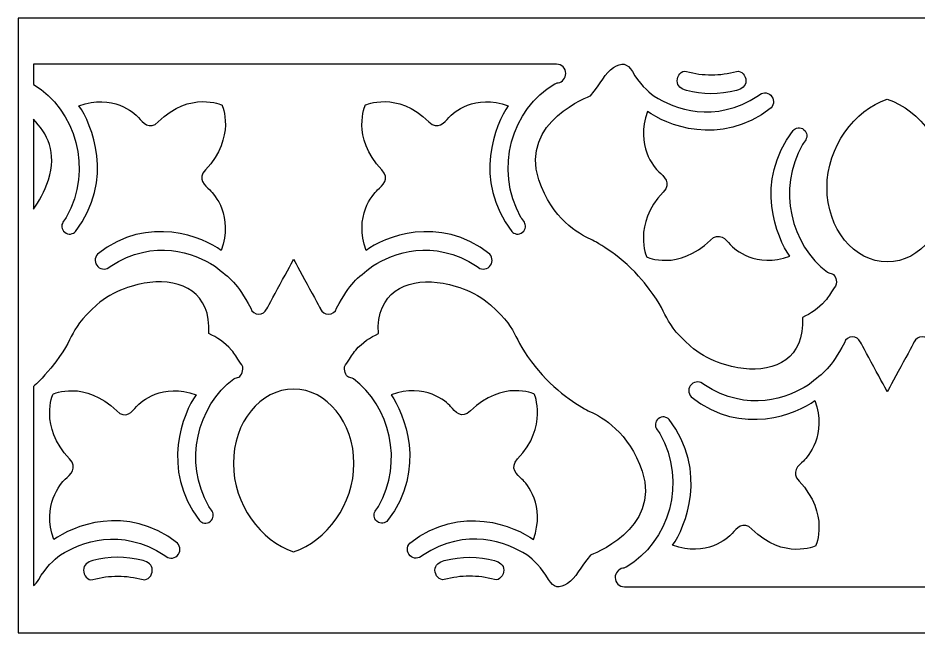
# Model space of a CAD drawing. Header units: centimetres. Extents: x 1.5 to 27, y -5.6 to -3.4.
# Drawn here: x 1.501 to 4.614, y -5.563 to -3.438 of the extents above; entities that cross this region are included whole.
import ezdxf

# ---------------------------------------------------------------- set-up
doc = ezdxf.new("R2010")
doc.units = ezdxf.units.CM
doc.header["$MEASUREMENT"] = 0
doc.layers.add('layer 1', color=7, linetype='Continuous')

msp = doc.modelspace()

# ---------------------------------------------------------------- linework, layer by layer
at = {"layer": 'layer 1', "color": 250}
for points, knots in [([(26.99977, -5.56315), (26.99977, -5.56315), (1.50052, -5.56315), (1.50052, -5.56315), (1.50052, -5.56315), (1.50052, -5.56315), (1.50052, -3.43822), (1.50052, -3.43822), (1.50052, -3.43822), (1.50052, -3.43822), (26.99977, -3.43822), (26.99977, -3.43822), (26.99977, -3.43822), (26.99977, -3.43822), (26.99977, -5.56315), (26.99977, -5.56315)], [0, 0, 0, 0, 0.2, 0.2, 0.2, 0.2, 0.4, 0.4, 0.4, 0.4, 0.6, 0.6, 0.6, 0.6, 1, 1, 1, 1]), ([(2.45307, -3.5976), (2.45307, -3.5976), (3.36163, -3.5976), (3.36163, -3.5976), (3.36163, -3.5976), (3.37919, -3.5976), (3.39356, -3.6122), (3.39356, -3.63006), (3.39356, -3.63006), (3.39356, -3.63006), (3.39356, -3.63006), (3.39356, -3.63006), (3.39356, -3.63006), (3.39356, -3.64599), (3.38212, -3.65934), (3.36717, -3.66203), (3.36717, -3.66203), (3.36233, -3.6629), (3.36037, -3.66316), (3.35593, -3.66573), (3.35593, -3.66573), (3.20716, -3.75182), (3.14467, -3.95984), (3.23881, -4.12714), (3.23881, -4.12714), (3.24169, -4.13227), (3.24821, -4.13914), (3.25055, -4.14371), (3.25055, -4.14371), (3.25613, -4.1546), (3.25665, -4.16725), (3.24432, -4.17841), (3.24432, -4.17841), (3.23143, -4.1901), (3.21461, -4.18396), (3.20733, -4.17592), (3.20733, -4.17592), (3.06962, -3.99657), (3.15177, -3.80308), (3.19491, -3.74166), (3.19491, -3.74166), (3.07835, -3.69839), (3.00412, -3.76523), (2.9895, -3.78194), (2.9895, -3.78194), (2.97488, -3.79865), (2.95142, -3.82717), (2.92081, -3.79708), (2.92081, -3.79708), (2.80999, -3.68814), (2.70063, -3.73877), (2.70063, -3.73877), (2.70063, -3.73877), (2.70063, -3.73877), (2.65084, -3.84994), (2.75799, -3.96262), (2.75799, -3.96262), (2.78758, -3.99373), (2.75953, -4.01758), (2.74309, -4.03245), (2.74309, -4.03245), (2.72666, -4.04732), (2.66092, -4.12278), (2.70348, -4.24129), (2.70348, -4.24129), (2.76389, -4.19742), (2.95421, -4.1139), (3.13061, -4.25391), (3.13061, -4.25391), (3.14215, -4.2661), (3.14179, -4.28549), (3.1298, -4.29722), (3.1298, -4.29722), (3.11782, -4.30895), (3.09874, -4.30858), (3.08721, -4.2964), (3.08721, -4.2964), (2.93337, -4.19677), (2.79709, -4.25068), (2.72644, -4.29466), (2.72644, -4.29466), (2.66862, -4.3409), (2.6503, -4.35007), (2.60144, -4.44132), (2.60144, -4.44132), (2.59747, -4.45326), (2.58636, -4.46186), (2.57327, -4.46186), (2.57327, -4.46186), (2.56149, -4.46186), (2.5513, -4.45489), (2.54649, -4.44478), (2.54649, -4.44478), (2.54617, -4.4441), (2.45335, -4.27234), (2.45307, -4.27164), (2.45307, -4.27164), (2.4528, -4.27234), (2.35998, -4.4441), (2.35966, -4.44478), (2.35966, -4.44478), (2.35485, -4.45489), (2.34466, -4.46186), (2.33288, -4.46186), (2.33288, -4.46186), (2.3198, -4.46186), (2.30868, -4.45326), (2.30471, -4.44132), (2.30471, -4.44132), (2.25585, -4.35007), (2.23753, -4.3409), (2.17971, -4.29466), (2.17971, -4.29466), (2.10906, -4.25068), (1.97278, -4.19677), (1.81894, -4.2964), (1.81894, -4.2964), (1.80741, -4.30858), (1.78833, -4.30895), (1.77635, -4.29722), (1.77635, -4.29722), (1.76436, -4.28549), (1.764, -4.2661), (1.77554, -4.25391), (1.77554, -4.25391), (1.95194, -4.1139), (2.14226, -4.19742), (2.20267, -4.24129), (2.20267, -4.24129), (2.24523, -4.12278), (2.17949, -4.04732), (2.16306, -4.03245), (2.16306, -4.03245), (2.14662, -4.01758), (2.11857, -3.99373), (2.14816, -3.96262), (2.14816, -3.96262), (2.25531, -3.84994), (2.20552, -3.73877), (2.20552, -3.73877), (2.20552, -3.73877), (2.20552, -3.73877), (2.09616, -3.68814), (1.98534, -3.79708), (1.98534, -3.79708), (1.95473, -3.82717), (1.93127, -3.79865), (1.91665, -3.78194), (1.91665, -3.78194), (1.90203, -3.76523), (1.8278, -3.69839), (1.71124, -3.74166), (1.71124, -3.74166), (1.75438, -3.80308), (1.83653, -3.99657), (1.69882, -4.17592), (1.69882, -4.17592), (1.69154, -4.18396), (1.67472, -4.1901), (1.66183, -4.17841), (1.66183, -4.17841), (1.64951, -4.16725), (1.65002, -4.1546), (1.6556, -4.14371), (1.6556, -4.14371), (1.65794, -4.13914), (1.66446, -4.13227), (1.66735, -4.12714), (1.66735, -4.12714), (1.76076, -3.96113), (1.69994, -3.75506), (1.55364, -3.66777), (1.55364, -3.66777), (1.55364, -3.66777), (1.55364, -3.5976), (1.55364, -3.5976), (1.55364, -3.5976), (1.55364, -3.5976), (2.45307, -3.5976), (2.45307, -3.5976)], [0, 0, 0, 0, 0.0217391, 0.0217391, 0.0217391, 0.0217391, 0.0434783, 0.0434783, 0.0434783, 0.0434783, 0.0652174, 0.0652174, 0.0652174, 0.0652174, 0.0869565, 0.0869565, 0.0869565, 0.0869565, 0.1086957, 0.1086957, 0.1086957, 0.1086957, 0.1304348, 0.1304348, 0.1304348, 0.1304348, 0.1521739, 0.1521739, 0.1521739, 0.1521739, 0.173913, 0.173913, 0.173913, 0.173913, 0.1956522, 0.1956522, 0.1956522, 0.1956522, 0.2173913, 0.2173913, 0.2173913, 0.2173913, 0.2391304, 0.2391304, 0.2391304, 0.2391304, 0.2608696, 0.2608696, 0.2608696, 0.2608696, 0.2826087, 0.2826087, 0.2826087, 0.2826087, 0.3043478, 0.3043478, 0.3043478, 0.3043478, 0.326087, 0.326087, 0.326087, 0.326087, 0.3478261, 0.3478261, 0.3478261, 0.3478261, 0.3695652, 0.3695652, 0.3695652, 0.3695652, 0.3913043, 0.3913043, 0.3913043, 0.3913043, 0.4130435, 0.4130435, 0.4130435, 0.4130435, 0.4347826, 0.4347826, 0.4347826, 0.4347826, 0.4565217, 0.4565217, 0.4565217, 0.4565217, 0.4782609, 0.4782609, 0.4782609, 0.4782609, 0.5, 0.5, 0.5, 0.5, 0.5217391, 0.5217391, 0.5217391, 0.5217391, 0.5434783, 0.5434783, 0.5434783, 0.5434783, 0.5652174, 0.5652174, 0.5652174, 0.5652174, 0.5869565, 0.5869565, 0.5869565, 0.5869565, 0.6086957, 0.6086957, 0.6086957, 0.6086957, 0.6304348, 0.6304348, 0.6304348, 0.6304348, 0.6521739, 0.6521739, 0.6521739, 0.6521739, 0.673913, 0.673913, 0.673913, 0.673913, 0.6956522, 0.6956522, 0.6956522, 0.6956522, 0.7173913, 0.7173913, 0.7173913, 0.7173913, 0.7391304, 0.7391304, 0.7391304, 0.7391304, 0.7608696, 0.7608696, 0.7608696, 0.7608696, 0.7826087, 0.7826087, 0.7826087, 0.7826087, 0.8043478, 0.8043478, 0.8043478, 0.8043478, 0.826087, 0.826087, 0.826087, 0.826087, 0.8478261, 0.8478261, 0.8478261, 0.8478261, 0.8695652, 0.8695652, 0.8695652, 0.8695652, 0.8913043, 0.8913043, 0.8913043, 0.8913043, 0.9130435, 0.9130435, 0.9130435, 0.9130435, 0.9347826, 0.9347826, 0.9347826, 0.9347826, 0.9565217, 0.9565217, 0.9565217, 0.9565217, 1, 1, 1, 1]), ([(3.47891, -4.20241), (3.48937, -4.20671), (3.57709, -4.25232), (3.64536, -4.32999), (3.64536, -4.32999), (3.76376, -4.46468), (3.71004, -4.46927), (3.82468, -4.5722), (3.82468, -4.5722), (3.8805, -4.62232), (3.95784, -4.64356), (4.00831, -4.64948), (4.00831, -4.64948), (4.11698, -4.66221), (4.21983, -4.6153), (4.21196, -4.47256), (4.21196, -4.47256), (4.23967, -4.45977), (4.26636, -4.44304), (4.29024, -4.41543), (4.29024, -4.41543), (4.30183, -4.40203), (4.30753, -4.39029), (4.32073, -4.37097), (4.32073, -4.37097), (4.32073, -4.37097), (4.32073, -4.37097), (4.32073, -4.37097), (4.32073, -4.37097), (4.32886, -4.36133), (4.33161, -4.35573), (4.32679, -4.33842), (4.32679, -4.33842), (4.32142, -4.31914), (4.30958, -4.32185), (4.29839, -4.31685), (4.29839, -4.31685), (4.17168, -4.22162), (4.12382, -4.03089), (4.21134, -3.87535), (4.21134, -3.87535), (4.21423, -3.87022), (4.22074, -3.86335), (4.22309, -3.85878), (4.22309, -3.85878), (4.22867, -3.84789), (4.22918, -3.83525), (4.21686, -3.82408), (4.21686, -3.82408), (4.20397, -3.8124), (4.18714, -3.81853), (4.17986, -3.82658), (4.17986, -3.82658), (4.04215, -4.00592), (4.1243, -4.19942), (4.16745, -4.26083), (4.16745, -4.26083), (4.05088, -4.3041), (3.97666, -4.23726), (3.96203, -4.22055), (3.96203, -4.22055), (3.94741, -4.20385), (3.92395, -4.17533), (3.89335, -4.20541), (3.89335, -4.20541), (3.78252, -4.31435), (3.67317, -4.26372), (3.67317, -4.26372), (3.67317, -4.26372), (3.67317, -4.26372), (3.62337, -4.15255), (3.73053, -4.03988), (3.73053, -4.03988), (3.76011, -4.00876), (3.73206, -3.98491), (3.71563, -3.97004), (3.71563, -3.97004), (3.69919, -3.95517), (3.63346, -3.87971), (3.67601, -3.7612), (3.67601, -3.7612), (3.73642, -3.80507), (3.92674, -3.88859), (4.10315, -3.74858), (4.10315, -3.74858), (4.11469, -3.7364), (4.11433, -3.717), (4.10234, -3.70527), (4.10234, -3.70527), (4.09035, -3.69354), (4.07128, -3.69391), (4.05974, -3.70609), (4.05974, -3.70609), (3.9059, -3.80572), (3.76963, -3.75181), (3.69898, -3.70784), (3.69898, -3.70784), (3.67592, -3.69138), (3.64673, -3.66337), (3.62388, -3.6235), (3.62388, -3.6235), (3.60558, -3.59267), (3.58759, -3.59128), (3.55823, -3.60917), (3.55823, -3.60917), (3.52887, -3.62707), (3.51581, -3.66489), (3.47891, -3.70694), (3.47891, -3.70694), (3.47891, -3.70694), (3.23344, -3.79588), (3.30061, -3.99739), (3.30061, -3.99739), (3.34553, -4.13216), (3.4394, -4.18479), (3.47891, -4.20241)], [0, 0, 0, 0, 0.0333333, 0.0333333, 0.0333333, 0.0333333, 0.0666667, 0.0666667, 0.0666667, 0.0666667, 0.1, 0.1, 0.1, 0.1, 0.1333333, 0.1333333, 0.1333333, 0.1333333, 0.1666667, 0.1666667, 0.1666667, 0.1666667, 0.2, 0.2, 0.2, 0.2, 0.2333333, 0.2333333, 0.2333333, 0.2333333, 0.2666667, 0.2666667, 0.2666667, 0.2666667, 0.3, 0.3, 0.3, 0.3, 0.3333333, 0.3333333, 0.3333333, 0.3333333, 0.3666667, 0.3666667, 0.3666667, 0.3666667, 0.4, 0.4, 0.4, 0.4, 0.4333333, 0.4333333, 0.4333333, 0.4333333, 0.4666667, 0.4666667, 0.4666667, 0.4666667, 0.5, 0.5, 0.5, 0.5, 0.5333333, 0.5333333, 0.5333333, 0.5333333, 0.5666667, 0.5666667, 0.5666667, 0.5666667, 0.6, 0.6, 0.6, 0.6, 0.6333333, 0.6333333, 0.6333333, 0.6333333, 0.6666667, 0.6666667, 0.6666667, 0.6666667, 0.7, 0.7, 0.7, 0.7, 0.7333333, 0.7333333, 0.7333333, 0.7333333, 0.7666667, 0.7666667, 0.7666667, 0.7666667, 0.8, 0.8, 0.8, 0.8, 0.8333333, 0.8333333, 0.8333333, 0.8333333, 0.8666667, 0.8666667, 0.8666667, 0.8666667, 0.9, 0.9, 0.9, 0.9, 0.9333333, 0.9333333, 0.9333333, 0.9333333, 1, 1, 1, 1]), ([(3.81059, -3.68819), (3.86561, -3.70365), (3.92348, -3.70365), (3.98421, -3.68819), (3.98421, -3.68819), (4.00132, -3.68384), (4.01629, -3.67352), (4.01629, -3.65558), (4.01629, -3.65558), (4.01629, -3.65558), (4.01629, -3.65558), (4.01629, -3.65558), (4.01629, -3.65558), (4.01629, -3.63764), (4.00129, -3.61855), (3.98421, -3.62296), (3.98421, -3.62296), (3.92634, -3.63794), (3.86846, -3.63891), (3.81059, -3.62296), (3.81059, -3.62296), (3.79358, -3.61828), (3.77851, -3.63764), (3.77851, -3.65558), (3.77851, -3.65558), (3.77851, -3.65558), (3.77851, -3.65558), (3.77851, -3.65558), (3.77851, -3.65558), (3.77851, -3.67352), (3.79358, -3.68341), (3.81059, -3.68819)], [0, 0, 0, 0, 0.1111111, 0.1111111, 0.1111111, 0.1111111, 0.2222222, 0.2222222, 0.2222222, 0.2222222, 0.3333333, 0.3333333, 0.3333333, 0.3333333, 0.4444444, 0.4444444, 0.4444444, 0.4444444, 0.5555556, 0.5555556, 0.5555556, 0.5555556, 0.6666667, 0.6666667, 0.6666667, 0.6666667, 0.7777778, 0.7777778, 0.7777778, 0.7777778, 1, 1, 1, 1]), ([(4.50474, -3.71847), (4.39099, -3.75603), (4.29644, -3.88215), (4.29644, -4.02406), (4.29644, -4.02406), (4.29644, -4.16597), (4.38972, -4.28106), (4.50474, -4.28106), (4.50474, -4.28106), (4.61976, -4.28106), (4.71304, -4.16597), (4.71304, -4.02406), (4.71304, -4.02406), (4.71304, -3.88215), (4.61849, -3.75603), (4.50474, -3.71847)], [0, 0, 0, 0, 0.2, 0.2, 0.2, 0.2, 0.4, 0.4, 0.4, 0.4, 0.6, 0.6, 0.6, 0.6, 1, 1, 1, 1]), ([(1.55364, -3.78802), (1.60095, -3.83538), (1.63654, -3.9044), (1.60554, -3.99739), (1.60554, -3.99739), (1.59183, -4.03854), (1.57354, -4.07202), (1.55364, -4.0992), (1.55364, -4.0992), (1.55364, -4.0992), (1.55364, -3.78802), (1.55364, -3.78802)], [0, 0, 0, 0, 0.25, 0.25, 0.25, 0.25, 0.5, 0.5, 0.5, 0.5, 1, 1, 1, 1]), ([(1.55364, -4.71184), (1.56725, -4.69954), (1.58082, -4.68604), (1.5937, -4.67139), (1.5937, -4.67139), (1.71209, -4.5367), (1.65837, -4.53211), (1.77301, -4.42918), (1.77301, -4.42918), (1.82884, -4.37905), (1.90618, -4.35781), (1.95664, -4.3519), (1.95664, -4.3519), (2.06532, -4.33917), (2.16817, -4.38608), (2.16029, -4.52882), (2.16029, -4.52882), (2.188, -4.5416), (2.2147, -4.55833), (2.23857, -4.58595), (2.23857, -4.58595), (2.25016, -4.59935), (2.25587, -4.61109), (2.26907, -4.6304), (2.26907, -4.6304), (2.26907, -4.6304), (2.26907, -4.6304), (2.26907, -4.6304), (2.26907, -4.6304), (2.2772, -4.64005), (2.27994, -4.64565), (2.27513, -4.66296), (2.27513, -4.66296), (2.26976, -4.68224), (2.25792, -4.67953), (2.24672, -4.68453), (2.24672, -4.68453), (2.12002, -4.77976), (2.07216, -4.97049), (2.15968, -5.12603), (2.15968, -5.12603), (2.16256, -5.13116), (2.16908, -5.13802), (2.17143, -5.1426), (2.17143, -5.1426), (2.177, -5.15349), (2.17752, -5.16613), (2.16519, -5.1773), (2.16519, -5.1773), (2.1523, -5.18898), (2.13548, -5.18284), (2.1282, -5.1748), (2.1282, -5.1748), (1.99049, -4.99546), (2.07264, -4.80196), (2.11579, -4.74054), (2.11579, -4.74054), (1.99922, -4.69728), (1.92499, -4.76411), (1.91037, -4.78082), (1.91037, -4.78082), (1.89575, -4.79753), (1.87229, -4.82605), (1.84168, -4.79597), (1.84168, -4.79597), (1.73086, -4.68703), (1.6215, -4.73765), (1.6215, -4.73765), (1.6215, -4.73765), (1.6215, -4.73765), (1.57171, -4.84883), (1.67886, -4.9615), (1.67886, -4.9615), (1.70845, -4.99262), (1.6804, -5.01647), (1.66396, -5.03133), (1.66396, -5.03133), (1.64753, -5.0462), (1.58179, -5.12167), (1.62435, -5.24017), (1.62435, -5.24017), (1.68476, -5.19631), (1.87508, -5.11279), (2.05149, -5.2528), (2.05149, -5.2528), (2.06303, -5.26498), (2.06266, -5.28438), (2.05068, -5.29611), (2.05068, -5.29611), (2.03869, -5.30784), (2.01961, -5.30747), (2.00808, -5.29528), (2.00808, -5.29528), (1.85424, -5.19565), (1.71796, -5.24957), (1.64731, -5.29354), (1.64731, -5.29354), (1.62426, -5.31), (1.59507, -5.338), (1.57221, -5.37788), (1.57221, -5.37788), (1.56613, -5.38813), (1.56008, -5.39511), (1.55364, -5.39923), (1.55364, -5.39923), (1.55364, -5.39923), (1.55364, -4.71184), (1.55364, -4.71184)], [0, 0, 0, 0, 0.0357143, 0.0357143, 0.0357143, 0.0357143, 0.0714286, 0.0714286, 0.0714286, 0.0714286, 0.1071429, 0.1071429, 0.1071429, 0.1071429, 0.1428571, 0.1428571, 0.1428571, 0.1428571, 0.1785714, 0.1785714, 0.1785714, 0.1785714, 0.2142857, 0.2142857, 0.2142857, 0.2142857, 0.25, 0.25, 0.25, 0.25, 0.2857143, 0.2857143, 0.2857143, 0.2857143, 0.3214286, 0.3214286, 0.3214286, 0.3214286, 0.3571429, 0.3571429, 0.3571429, 0.3571429, 0.3928571, 0.3928571, 0.3928571, 0.3928571, 0.4285714, 0.4285714, 0.4285714, 0.4285714, 0.4642857, 0.4642857, 0.4642857, 0.4642857, 0.5, 0.5, 0.5, 0.5, 0.5357143, 0.5357143, 0.5357143, 0.5357143, 0.5714286, 0.5714286, 0.5714286, 0.5714286, 0.6071429, 0.6071429, 0.6071429, 0.6071429, 0.6428571, 0.6428571, 0.6428571, 0.6428571, 0.6785714, 0.6785714, 0.6785714, 0.6785714, 0.7142857, 0.7142857, 0.7142857, 0.7142857, 0.75, 0.75, 0.75, 0.75, 0.7857143, 0.7857143, 0.7857143, 0.7857143, 0.8214286, 0.8214286, 0.8214286, 0.8214286, 0.8571429, 0.8571429, 0.8571429, 0.8571429, 0.8928571, 0.8928571, 0.8928571, 0.8928571, 0.9285714, 0.9285714, 0.9285714, 0.9285714, 1, 1, 1, 1]), ([(3.47891, -5.29444), (3.47891, -5.29444), (3.72437, -5.2055), (3.65721, -5.00399), (3.65721, -5.00399), (3.61229, -4.86922), (3.51841, -4.81659), (3.47891, -4.79897), (3.47891, -4.79897), (3.46845, -4.79467), (3.38073, -4.74906), (3.31245, -4.67139), (3.31245, -4.67139), (3.19406, -4.5367), (3.24778, -4.53211), (3.13314, -4.42918), (3.13314, -4.42918), (3.07731, -4.37905), (2.99997, -4.35781), (2.94951, -4.3519), (2.94951, -4.3519), (2.84083, -4.33917), (2.73798, -4.38608), (2.74586, -4.52882), (2.74586, -4.52882), (2.71815, -4.5416), (2.69145, -4.55833), (2.66758, -4.58595), (2.66758, -4.58595), (2.65599, -4.59935), (2.65029, -4.61109), (2.63708, -4.6304), (2.63708, -4.6304), (2.63708, -4.6304), (2.63708, -4.6304), (2.63708, -4.6304), (2.63708, -4.6304), (2.62895, -4.64005), (2.62621, -4.64565), (2.63102, -4.66296), (2.63102, -4.66296), (2.63639, -4.68224), (2.64824, -4.67953), (2.65943, -4.68453), (2.65943, -4.68453), (2.78614, -4.77976), (2.83399, -4.97049), (2.74647, -5.12603), (2.74647, -5.12603), (2.74359, -5.13116), (2.73707, -5.13802), (2.73472, -5.1426), (2.73472, -5.1426), (2.72915, -5.15349), (2.72863, -5.16613), (2.74096, -5.1773), (2.74096, -5.1773), (2.75385, -5.18898), (2.77067, -5.18284), (2.77795, -5.1748), (2.77795, -5.1748), (2.91566, -4.99546), (2.83351, -4.80196), (2.79037, -4.74054), (2.79037, -4.74054), (2.90693, -4.69728), (2.98116, -4.76411), (2.99578, -4.78082), (2.99578, -4.78082), (3.0104, -4.79753), (3.03386, -4.82605), (3.06447, -4.79597), (3.06447, -4.79597), (3.17529, -4.68703), (3.28465, -4.73765), (3.28465, -4.73765), (3.28465, -4.73765), (3.28465, -4.73765), (3.33444, -4.84883), (3.22729, -4.9615), (3.22729, -4.9615), (3.1977, -4.99262), (3.22575, -5.01647), (3.24219, -5.03133), (3.24219, -5.03133), (3.25862, -5.0462), (3.32436, -5.12167), (3.2818, -5.24017), (3.2818, -5.24017), (3.22139, -5.19631), (3.03107, -5.11279), (2.85466, -5.2528), (2.85466, -5.2528), (2.84313, -5.26498), (2.84349, -5.28438), (2.85547, -5.29611), (2.85547, -5.29611), (2.86746, -5.30784), (2.88654, -5.30747), (2.89807, -5.29528), (2.89807, -5.29528), (3.05191, -5.19565), (3.18819, -5.24957), (3.25884, -5.29354), (3.25884, -5.29354), (3.28189, -5.31), (3.31108, -5.338), (3.33394, -5.37788), (3.33394, -5.37788), (3.35224, -5.40871), (3.37022, -5.41009), (3.39958, -5.3922), (3.39958, -5.3922), (3.42895, -5.37431), (3.442, -5.33648), (3.47891, -5.29444)], [0, 0, 0, 0, 0.0333333, 0.0333333, 0.0333333, 0.0333333, 0.0666667, 0.0666667, 0.0666667, 0.0666667, 0.1, 0.1, 0.1, 0.1, 0.1333333, 0.1333333, 0.1333333, 0.1333333, 0.1666667, 0.1666667, 0.1666667, 0.1666667, 0.2, 0.2, 0.2, 0.2, 0.2333333, 0.2333333, 0.2333333, 0.2333333, 0.2666667, 0.2666667, 0.2666667, 0.2666667, 0.3, 0.3, 0.3, 0.3, 0.3333333, 0.3333333, 0.3333333, 0.3333333, 0.3666667, 0.3666667, 0.3666667, 0.3666667, 0.4, 0.4, 0.4, 0.4, 0.4333333, 0.4333333, 0.4333333, 0.4333333, 0.4666667, 0.4666667, 0.4666667, 0.4666667, 0.5, 0.5, 0.5, 0.5, 0.5333333, 0.5333333, 0.5333333, 0.5333333, 0.5666667, 0.5666667, 0.5666667, 0.5666667, 0.6, 0.6, 0.6, 0.6, 0.6333333, 0.6333333, 0.6333333, 0.6333333, 0.6666667, 0.6666667, 0.6666667, 0.6666667, 0.7, 0.7, 0.7, 0.7, 0.7333333, 0.7333333, 0.7333333, 0.7333333, 0.7666667, 0.7666667, 0.7666667, 0.7666667, 0.8, 0.8, 0.8, 0.8, 0.8333333, 0.8333333, 0.8333333, 0.8333333, 0.8666667, 0.8666667, 0.8666667, 0.8666667, 0.9, 0.9, 0.9, 0.9, 0.9333333, 0.9333333, 0.9333333, 0.9333333, 1, 1, 1, 1]), ([(4.50474, -5.40378), (4.50474, -5.40378), (3.59619, -5.40378), (3.59619, -5.40378), (3.59619, -5.40378), (3.57863, -5.40378), (3.56426, -5.38917), (3.56426, -5.37132), (3.56426, -5.37132), (3.56426, -5.37132), (3.56426, -5.37132), (3.56426, -5.37132), (3.56426, -5.37132), (3.56426, -5.35539), (3.5757, -5.34204), (3.59064, -5.33935), (3.59064, -5.33935), (3.59548, -5.33848), (3.59744, -5.33822), (3.60188, -5.33565), (3.60188, -5.33565), (3.75066, -5.24955), (3.81315, -5.04154), (3.71901, -4.87423), (3.71901, -4.87423), (3.71612, -4.8691), (3.7096, -4.86224), (3.70726, -4.85766), (3.70726, -4.85766), (3.70168, -4.84677), (3.70117, -4.83413), (3.71349, -4.82296), (3.71349, -4.82296), (3.72638, -4.81128), (3.74321, -4.81742), (3.75048, -4.82546), (3.75048, -4.82546), (3.8882, -5.0048), (3.80605, -5.1983), (3.7629, -5.25972), (3.7629, -5.25972), (3.87947, -5.30298), (3.95369, -5.23615), (3.96832, -5.21944), (3.96832, -5.21944), (3.98294, -5.20273), (4.0064, -5.17421), (4.037, -5.20429), (4.037, -5.20429), (4.14783, -5.31324), (4.25718, -5.26261), (4.25718, -5.26261), (4.25718, -5.26261), (4.25718, -5.26261), (4.30698, -5.15143), (4.19982, -5.03876), (4.19982, -5.03876), (4.17023, -5.00765), (4.19828, -4.9838), (4.21472, -4.96893), (4.21472, -4.96893), (4.23116, -4.95406), (4.29689, -4.8786), (4.25434, -4.76009), (4.25434, -4.76009), (4.19393, -4.80395), (4.0036, -4.88747), (3.8272, -4.74746), (3.8272, -4.74746), (3.81566, -4.73528), (3.81602, -4.71589), (3.82801, -4.70416), (3.82801, -4.70416), (3.83999, -4.69242), (3.85907, -4.69279), (3.87061, -4.70498), (3.87061, -4.70498), (4.02445, -4.80461), (4.16072, -4.75069), (4.23137, -4.70672), (4.23137, -4.70672), (4.2892, -4.66048), (4.30751, -4.65131), (4.35637, -4.56005), (4.35637, -4.56005), (4.36035, -4.54811), (4.37146, -4.53952), (4.38454, -4.53952), (4.38454, -4.53952), (4.39633, -4.53952), (4.40651, -4.54649), (4.41133, -4.5566), (4.41133, -4.5566), (4.41165, -4.55727), (4.50447, -4.72904), (4.50474, -4.72974), (4.50474, -4.72974), (4.50501, -4.72904), (4.59783, -4.55727), (4.59815, -4.5566), (4.59815, -4.5566), (4.60296, -4.54649), (4.61315, -4.53952), (4.62493, -4.53952), (4.62493, -4.53952), (4.63802, -4.53952), (4.64913, -4.54811), (4.65311, -4.56005), (4.65311, -4.56005), (4.70196, -4.65131), (4.72028, -4.66048), (4.77811, -4.70672), (4.77811, -4.70672), (4.84876, -4.75069), (4.98503, -4.80461), (5.13887, -4.70498), (5.13887, -4.70498), (5.15041, -4.69279), (5.16948, -4.69242), (5.18147, -4.70416), (5.18147, -4.70416), (5.19345, -4.71589), (5.19382, -4.73528), (5.18228, -4.74746), (5.18228, -4.74746), (5.00587, -4.88747), (4.81555, -4.80395), (4.75514, -4.76009), (4.75514, -4.76009), (4.71259, -4.8786), (4.77832, -4.95406), (4.79476, -4.96893), (4.79476, -4.96893), (4.81119, -4.9838), (4.83925, -5.00765), (4.80966, -5.03876), (4.80966, -5.03876), (4.7025, -5.15143), (4.7523, -5.26261), (4.7523, -5.26261), (4.7523, -5.26261), (4.7523, -5.26261), (4.86165, -5.31324), (4.97248, -5.20429), (4.97248, -5.20429), (5.00308, -5.17421), (5.02654, -5.20273), (5.04116, -5.21944), (5.04116, -5.21944), (5.05579, -5.23615), (5.13001, -5.30298), (5.24658, -5.25972), (5.24658, -5.25972), (5.20343, -5.1983), (5.12128, -5.0048), (5.25899, -4.82546), (5.25899, -4.82546), (5.26627, -4.81742), (5.2831, -4.81128), (5.29599, -4.82296), (5.29599, -4.82296), (5.30831, -4.83413), (5.3078, -4.84677), (5.30222, -4.85766), (5.30222, -4.85766), (5.29987, -4.86224), (5.29336, -4.8691), (5.29047, -4.87423), (5.29047, -4.87423), (5.19633, -5.04154), (5.25882, -5.24955), (5.40759, -5.33565), (5.40759, -5.33565), (5.41204, -5.33822), (5.41399, -5.33848), (5.41884, -5.33935), (5.41884, -5.33935), (5.43378, -5.34204), (5.44522, -5.35539), (5.44522, -5.37132), (5.44522, -5.37132), (5.44522, -5.37132), (5.44522, -5.37132), (5.44522, -5.37132), (5.44522, -5.37132), (5.44522, -5.38917), (5.43085, -5.40378), (5.41329, -5.40378), (5.41329, -5.40378), (5.41329, -5.40378), (4.50474, -5.40378), (4.50474, -5.40378)], [0, 0, 0, 0, 0.0204082, 0.0204082, 0.0204082, 0.0204082, 0.0408163, 0.0408163, 0.0408163, 0.0408163, 0.0612245, 0.0612245, 0.0612245, 0.0612245, 0.0816327, 0.0816327, 0.0816327, 0.0816327, 0.1020408, 0.1020408, 0.1020408, 0.1020408, 0.122449, 0.122449, 0.122449, 0.122449, 0.1428571, 0.1428571, 0.1428571, 0.1428571, 0.1632653, 0.1632653, 0.1632653, 0.1632653, 0.1836735, 0.1836735, 0.1836735, 0.1836735, 0.2040816, 0.2040816, 0.2040816, 0.2040816, 0.2244898, 0.2244898, 0.2244898, 0.2244898, 0.244898, 0.244898, 0.244898, 0.244898, 0.2653061, 0.2653061, 0.2653061, 0.2653061, 0.2857143, 0.2857143, 0.2857143, 0.2857143, 0.3061224, 0.3061224, 0.3061224, 0.3061224, 0.3265306, 0.3265306, 0.3265306, 0.3265306, 0.3469388, 0.3469388, 0.3469388, 0.3469388, 0.3673469, 0.3673469, 0.3673469, 0.3673469, 0.3877551, 0.3877551, 0.3877551, 0.3877551, 0.4081633, 0.4081633, 0.4081633, 0.4081633, 0.4285714, 0.4285714, 0.4285714, 0.4285714, 0.4489796, 0.4489796, 0.4489796, 0.4489796, 0.4693878, 0.4693878, 0.4693878, 0.4693878, 0.4897959, 0.4897959, 0.4897959, 0.4897959, 0.5102041, 0.5102041, 0.5102041, 0.5102041, 0.5306122, 0.5306122, 0.5306122, 0.5306122, 0.5510204, 0.5510204, 0.5510204, 0.5510204, 0.5714286, 0.5714286, 0.5714286, 0.5714286, 0.5918367, 0.5918367, 0.5918367, 0.5918367, 0.6122449, 0.6122449, 0.6122449, 0.6122449, 0.6326531, 0.6326531, 0.6326531, 0.6326531, 0.6530612, 0.6530612, 0.6530612, 0.6530612, 0.6734694, 0.6734694, 0.6734694, 0.6734694, 0.6938776, 0.6938776, 0.6938776, 0.6938776, 0.7142857, 0.7142857, 0.7142857, 0.7142857, 0.7346939, 0.7346939, 0.7346939, 0.7346939, 0.755102, 0.755102, 0.755102, 0.755102, 0.7755102, 0.7755102, 0.7755102, 0.7755102, 0.7959184, 0.7959184, 0.7959184, 0.7959184, 0.8163265, 0.8163265, 0.8163265, 0.8163265, 0.8367347, 0.8367347, 0.8367347, 0.8367347, 0.8571429, 0.8571429, 0.8571429, 0.8571429, 0.877551, 0.877551, 0.877551, 0.877551, 0.8979592, 0.8979592, 0.8979592, 0.8979592, 0.9183673, 0.9183673, 0.9183673, 0.9183673, 0.9387755, 0.9387755, 0.9387755, 0.9387755, 0.9591837, 0.9591837, 0.9591837, 0.9591837, 1, 1, 1, 1]), ([(2.45307, -5.28291), (2.33933, -5.24535), (2.24477, -5.11923), (2.24477, -4.97731), (2.24477, -4.97731), (2.24477, -4.8354), (2.33805, -4.72032), (2.45307, -4.72032), (2.45307, -4.72032), (2.5681, -4.72032), (2.66138, -4.8354), (2.66138, -4.97731), (2.66138, -4.97731), (2.66138, -5.11923), (2.56682, -5.24535), (2.45307, -5.28291)], [0, 0, 0, 0, 0.2, 0.2, 0.2, 0.2, 0.4, 0.4, 0.4, 0.4, 0.6, 0.6, 0.6, 0.6, 1, 1, 1, 1]), ([(1.75893, -5.31319), (1.81395, -5.29772), (1.87182, -5.29772), (1.93254, -5.31319), (1.93254, -5.31319), (1.94966, -5.31754), (1.96462, -5.32786), (1.96462, -5.3458), (1.96462, -5.3458), (1.96462, -5.3458), (1.96462, -5.3458), (1.96462, -5.3458), (1.96462, -5.3458), (1.96462, -5.36374), (1.94963, -5.38283), (1.93254, -5.37841), (1.93254, -5.37841), (1.87467, -5.36343), (1.8168, -5.36247), (1.75893, -5.37841), (1.75893, -5.37841), (1.74191, -5.3831), (1.72685, -5.36374), (1.72685, -5.3458), (1.72685, -5.3458), (1.72685, -5.3458), (1.72685, -5.3458), (1.72685, -5.3458), (1.72685, -5.3458), (1.72685, -5.32786), (1.74192, -5.31796), (1.75893, -5.31319)], [0, 0, 0, 0, 0.1111111, 0.1111111, 0.1111111, 0.1111111, 0.2222222, 0.2222222, 0.2222222, 0.2222222, 0.3333333, 0.3333333, 0.3333333, 0.3333333, 0.4444444, 0.4444444, 0.4444444, 0.4444444, 0.5555556, 0.5555556, 0.5555556, 0.5555556, 0.6666667, 0.6666667, 0.6666667, 0.6666667, 0.7777778, 0.7777778, 0.7777778, 0.7777778, 1, 1, 1, 1]), ([(3.14722, -5.31319), (3.0922, -5.29772), (3.03433, -5.29772), (2.97361, -5.31319), (2.97361, -5.31319), (2.95649, -5.31754), (2.94153, -5.32786), (2.94153, -5.3458), (2.94153, -5.3458), (2.94153, -5.3458), (2.94153, -5.3458), (2.94153, -5.3458), (2.94153, -5.3458), (2.94153, -5.36374), (2.95652, -5.38283), (2.97361, -5.37841), (2.97361, -5.37841), (3.03148, -5.36343), (3.08935, -5.36247), (3.14722, -5.37841), (3.14722, -5.37841), (3.16424, -5.3831), (3.1793, -5.36374), (3.1793, -5.3458), (3.1793, -5.3458), (3.1793, -5.3458), (3.1793, -5.3458), (3.1793, -5.3458), (3.1793, -5.3458), (3.1793, -5.32786), (3.16423, -5.31796), (3.14722, -5.31319)], [0, 0, 0, 0, 0.1111111, 0.1111111, 0.1111111, 0.1111111, 0.2222222, 0.2222222, 0.2222222, 0.2222222, 0.3333333, 0.3333333, 0.3333333, 0.3333333, 0.4444444, 0.4444444, 0.4444444, 0.4444444, 0.5555556, 0.5555556, 0.5555556, 0.5555556, 0.6666667, 0.6666667, 0.6666667, 0.6666667, 0.7777778, 0.7777778, 0.7777778, 0.7777778, 1, 1, 1, 1])]:
    msp.add_open_spline(points, degree=3, knots=knots, dxfattribs=at)

doc.saveas('drawing.dxf')
